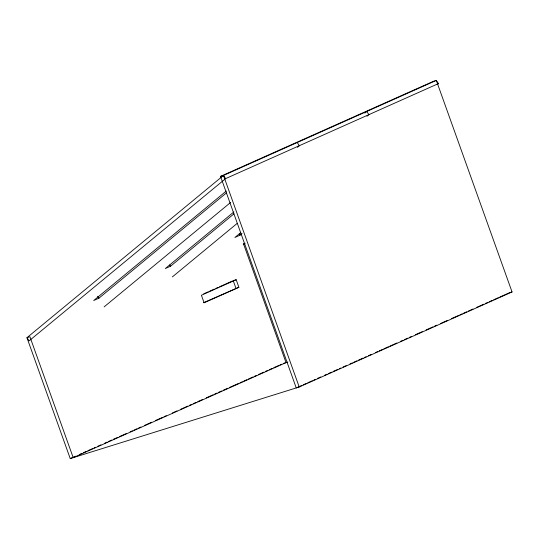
<?xml version="1.0" encoding="UTF-8"?>
<svg xmlns="http://www.w3.org/2000/svg" width="539" height="539" viewBox="0 0 539 539"><rect width="100%" height="100%" fill="white"/><g stroke="black" fill="none" stroke-linecap="round" stroke-linejoin="round"><path stroke-width="0.81" d="M437.163 84.65L438.463 83.579L436.307 80.419L223.476 175.451L26.95 337.697L70.232 458.581L299.219 386.995L512.05 291.963L436.307 80.419L433.336 81.349L220.505 176.381L296.248 387.925L301.624 385.52M438.463 83.579L225.632 178.611L29.106 340.864L26.95 337.697L29.921 336.767L73.203 457.651L286.034 362.619L243.318 243.318M226.306 191.042L93.705 300.513L98.92 298.188L226.346 192.982M104.128 306.873L230.604 202.455M297.407 147.302L299.354 145.692L297.205 142.532M233.906 211.921L165.338 268.53L170.56 266.199L233.946 213.862M364.809 113.082L366.756 111.472L368.905 114.639L366.965 116.242M172.379 276.884L237.241 223.341M240.717 232.666L234.896 237.47L240.111 235.139L242.051 233.542M243.23 244.76L245.178 243.15M203.729 293.816L208.263 291.794M209.779 291.114L214.313 289.093M215.822 288.419L218.093 287.402M219.602 286.728L232.457 280.987M236.19 279.721L201.411 295.251L204.113 302.803L238.892 287.28L236.19 279.721L233.96 280.421M203.412 302.723L238.892 287.28M70.232 458.581L75.608 456.183M79.455 454.465L81.76 453.434M83.296 452.747L86.368 451.379M87.904 450.692L92.513 448.63M94.049 447.949L95.585 447.262M97.889 446.231L100.968 444.857M104.809 443.146L107.113 442.115M108.649 441.428L111.721 440.053M113.257 439.366L117.873 437.311M119.409 436.624L126.321 433.538M130.162 431.82L132.466 430.789M134.002 430.109L137.081 428.734M138.617 428.047L140.922 427.016M144.762 425.305L151.675 422.212M155.515 420.501L162.434 417.415M163.971 416.728L166.275 415.697M172.419 412.955L177.035 410.893M180.875 409.175L187.788 406.089M189.324 405.402L191.628 404.378M193.164 403.691L196.243 402.316M197.779 401.629L202.388 399.574M206.228 397.856L213.141 394.77M214.684 394.083L216.988 393.052M218.524 392.365L221.596 390.997M223.133 390.31L227.741 388.248M229.277 387.561L238.501 383.445M240.037 382.764L242.341 381.733M243.877 381.046L246.95 379.672M248.486 378.984L253.094 376.929M254.637 376.242L256.173 375.555M258.477 374.531L263.854 372.126M265.39 371.438L267.694 370.408M269.231 369.727L272.303 368.353M273.846 367.665L278.454 365.61M279.99 364.923L281.526 364.236M303.161 384.839L306.233 383.465M307.769 382.778L312.377 380.723M313.92 380.035L315.456 379.348M317.761 378.317L320.833 376.943M324.673 375.232L326.978 374.201M328.514 373.514L331.586 372.146M333.129 371.459L337.737 369.397M339.274 368.71L340.81 368.029M343.114 366.998L346.186 365.624M350.027 363.906L352.338 362.882M353.874 362.195L356.946 360.82M358.482 360.133L363.091 358.078M364.627 357.391L366.163 356.703M368.467 355.673L371.546 354.305M375.387 352.587L377.691 351.556M379.227 350.869L382.299 349.501M383.835 348.814L388.444 346.752M389.98 346.072L396.899 342.979M400.74 341.268L403.044 340.237M404.58 339.55L407.652 338.175M409.189 337.495L411.5 336.464M415.34 334.746L422.253 331.66M426.093 329.942L433.012 326.856M434.549 326.169L436.853 325.138M440.693 323.427L447.606 320.341M451.453 318.623L458.366 315.537M459.902 314.85L462.206 313.819M463.742 313.132L466.814 311.764M468.357 311.077L472.966 309.015M476.806 307.304L483.719 304.212M485.255 303.524L487.566 302.5M489.102 301.813L492.174 300.439M493.711 299.751L498.319 297.696M499.855 297.009L509.079 292.893M220.505 176.381L223.476 175.451L225.632 178.611M283.804 363.32L287.887 362.04M509.638 292.717L512.05 291.963M239.249 233.879L240.111 235.139M169.697 264.932L170.56 266.199M97.626 296.288L98.92 298.188M223.476 175.451L299.219 386.995M233.212 280.651L235.92 288.21"/></g></svg>
